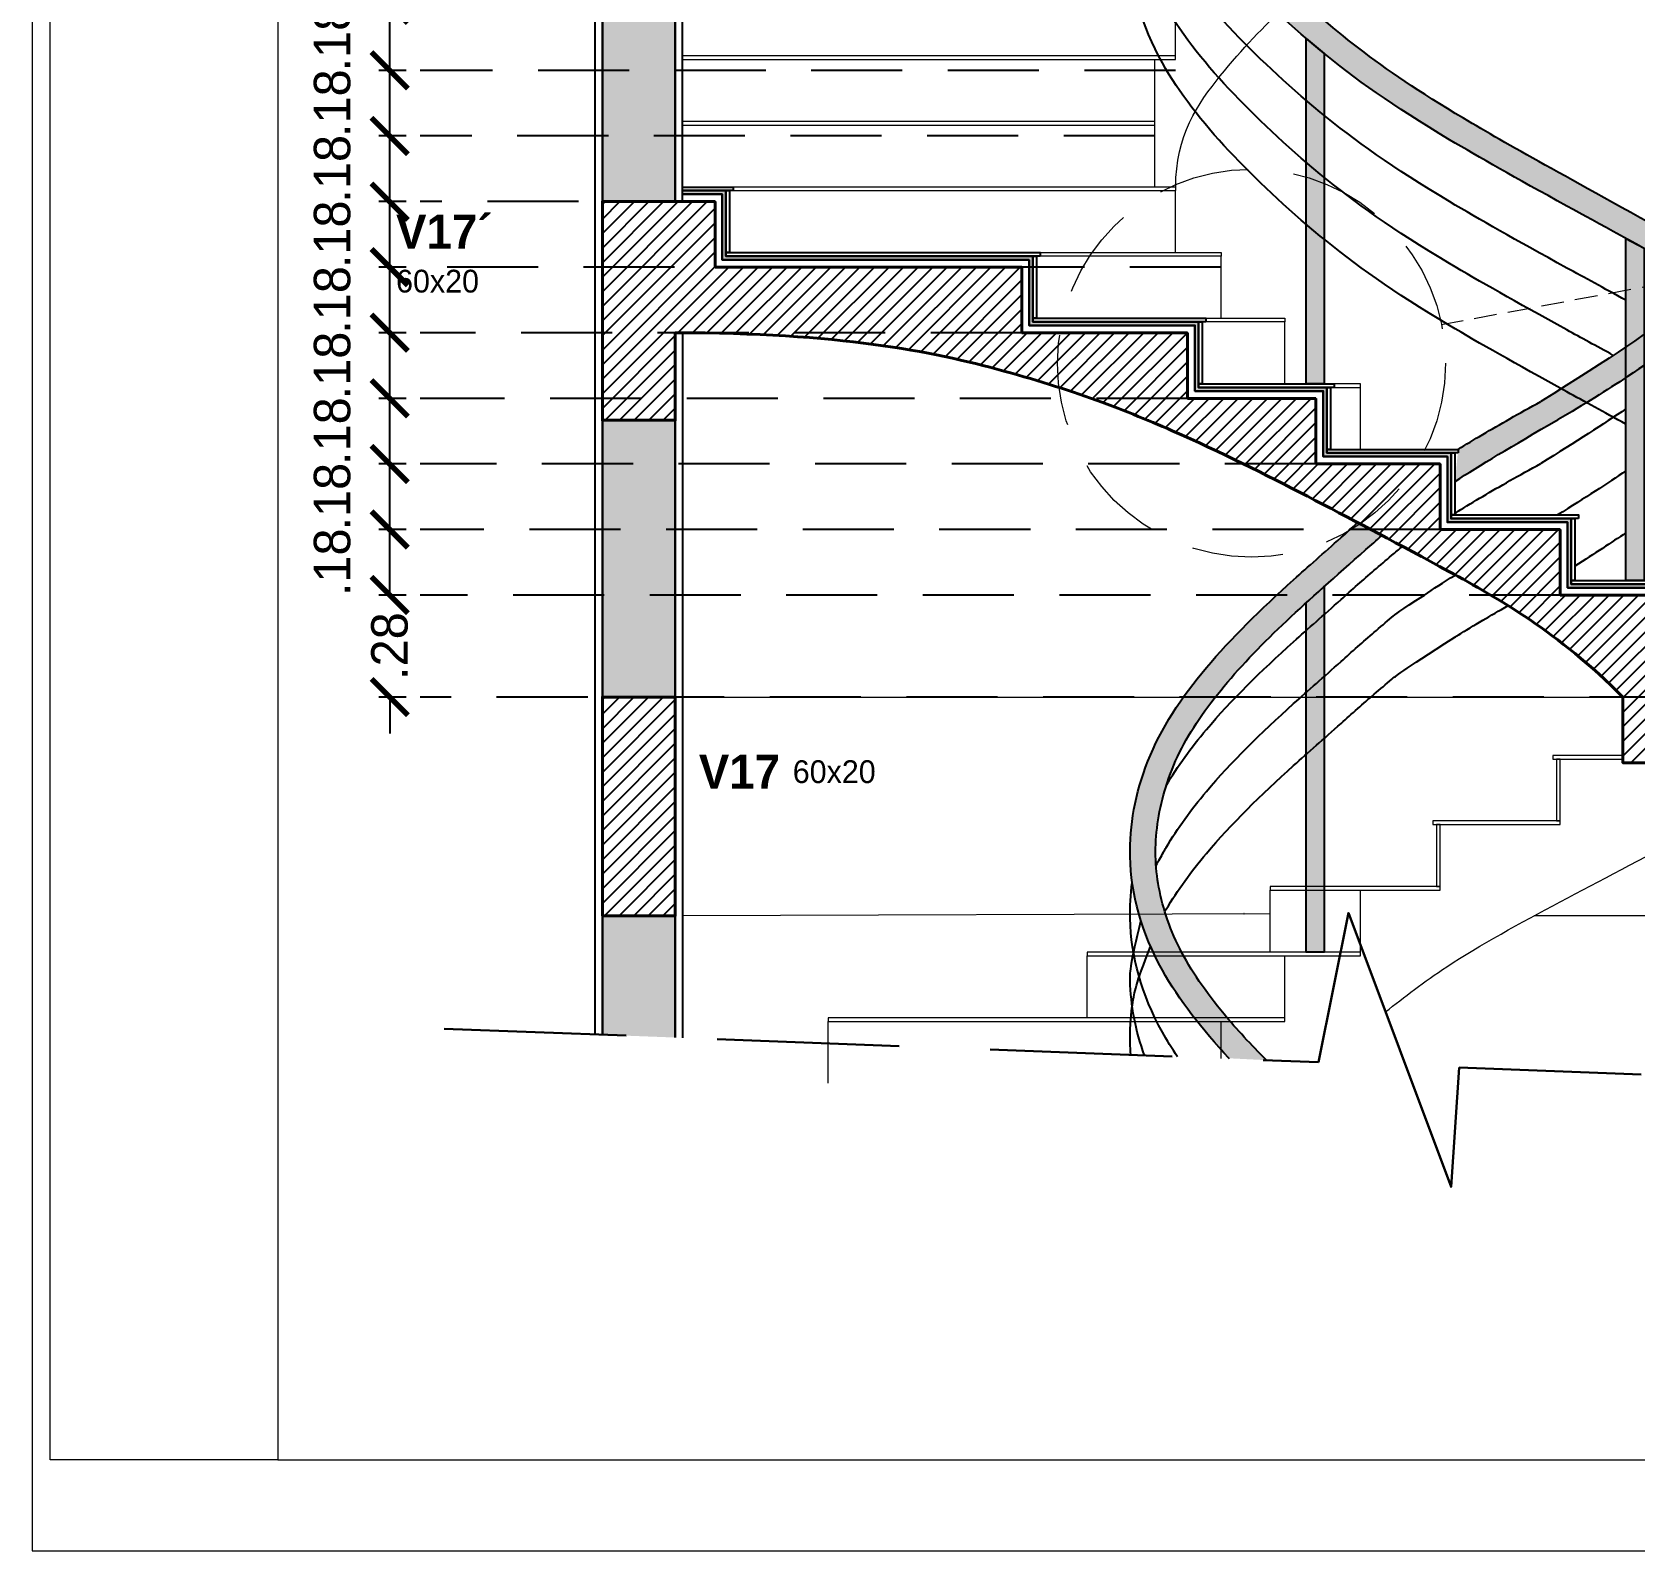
# Model space of a CAD drawing. Header units: millimetres. Extents: x -7 to 1246, y -1 to 1401.
# Drawn here: x 262.83 to 280.43, y -0.84 to 15.84 of the extents above; entities that cross this region are included whole.
import ezdxf

# ---------------------------------------------------------------- set-up
doc = ezdxf.new("R2010")
doc.units = ezdxf.units.MM
doc.linetypes.add('DASHED2', pattern=[0.375, 0.25, -0.125])
doc.linetypes.add('HIDDEN', pattern=[0.375, 0.25, -0.125])
for name, color, linetype, lineweight in [('Columnas', 7, 'Continuous', 40), ('Cotas', 152, 'Continuous', 5), ('HATCH', 250, 'Continuous', 15), ('Muros', 7, 'Continuous', 30), ('Proyeccion', 252, 'HIDDEN', 13), ('Textos', 250, 'Continuous', 15), ('Vista', 252, 'Continuous', 13)]:
    doc.layers.add(name, color=color, linetype=linetype, lineweight=lineweight)
doc.layers.add('eJES', color=252, linetype='HIDDEN')
doc.styles.add('CENTURYGOTIC', font='GOTHIC.TTF')
doc.styles.add('Estilo_Generado_2', font='GOTHICB.TTF')
doc.dimstyles.new('Cota 1-100', dxfattribs={"dimtxt": 0.2, "dimasz": 0.1, "dimexe": 0.03, "dimexo": 0.02, "dimgap": 0.05, "dimtad": 0, "dimzin": 4, "dimdsep": 46, "dimtxsty": 'CENTURYGOTIC', "dimblk": 'ARCHTICK', "dimcen": 0.06, "dimclrd": 256, "dimclre": 256, "dimclrt": 256, "dimadec": 0, "dimazin": 0, "dimtfac": 1, "dimtofl": 0, "dimtmove": 2, "dimatfit": 3, "dimldrblk": 'ARCHTICK', "dimfxl": 1, "dimtolj": 1, "dimtzin": 0, "dimarcsym": 0})
pattern_1 = [(45, (-132.116902, -104.229337), (-0.0199810699, 0.0199810699), [])]

# ---------------------------------------------------------------- blocks, each defined once
blk = doc.blocks.new('_ArchTick')
at = {"color": 0, "linetype": 'ByBlock', "const_width": 0.15}
blk.add_lwpolyline([(-0.5, -0.5), (0.5, 0.5)], dxfattribs=at)
blk = doc.blocks.new('*D287')
at = {"layer": 'Cotas', "lineweight": -2, "transparency": 16777216}
for p, q in [((133.1546, 111.614), (133.0789, 111.614)), ((133.1089, 111.434), (133.1089, 111.614)), ((133.1546, 111.434), (133.0789, 111.434))]:
    blk.add_line(p, q, dxfattribs=at)
at = {"layer": 'Defpoints', "color": 0, "transparency": 16777216}
for p in [(133.1089, 111.614), (133.1746, 111.614), (133.1746, 111.434)]:
    blk.add_point(p, dxfattribs=at)
at = {"layer": 'Cotas', "lineweight": -2, "transparency": 16777216, "xscale": 0.1, "yscale": 0.1, "zscale": 0.1}
for p, rotation in [((133.1089, 111.614), 90), ((133.1089, 111.434), 270)]:
    blk.add_blockref('_ArchTick', p, dxfattribs=dict(at, rotation=rotation))
at = {"layer": 'Cotas', "transparency": 16777216, "insert": (132.9514, 111.524), "char_height": 0.2, "attachment_point": 5, "rotation": 90, "style": 'CENTURYGOTIC'}
blk.add_mtext('\\A1;{\\H0.5x;\\C256;.18}', dxfattribs=at)
blk = doc.blocks.new('*D288')
at = {"layer": 'Cotas', "lineweight": -2, "transparency": 16777216}
for p, q in [((133.1546, 111.794), (133.0789, 111.794)), ((133.1089, 111.614), (133.1089, 111.794)), ((133.1546, 111.614), (133.0789, 111.614))]:
    blk.add_line(p, q, dxfattribs=at)
at = {"layer": 'Defpoints', "color": 0, "transparency": 16777216}
for p in [(133.1089, 111.794), (133.1746, 111.794), (133.1746, 111.614)]:
    blk.add_point(p, dxfattribs=at)
at = {"layer": 'Cotas', "lineweight": -2, "transparency": 16777216, "xscale": 0.1, "yscale": 0.1, "zscale": 0.1}
for p, rotation in [((133.1089, 111.794), 90), ((133.1089, 111.614), 270)]:
    blk.add_blockref('_ArchTick', p, dxfattribs=dict(at, rotation=rotation))
at = {"layer": 'Cotas', "transparency": 16777216, "insert": (132.9514, 111.704), "char_height": 0.2, "attachment_point": 5, "rotation": 90, "style": 'CENTURYGOTIC'}
blk.add_mtext('\\A1;{\\H0.5x;\\C256;.18}', dxfattribs=at)
blk = doc.blocks.new('*D289')
at = {"layer": 'Cotas', "lineweight": -2, "transparency": 16777216}
for p, q in [((133.1546, 111.974), (133.0789, 111.974)), ((133.1089, 111.794), (133.1089, 111.974)), ((133.1546, 111.794), (133.0789, 111.794))]:
    blk.add_line(p, q, dxfattribs=at)
at = {"layer": 'Defpoints', "color": 0, "transparency": 16777216}
for p in [(133.1089, 111.974), (133.1746, 111.974), (133.1746, 111.794)]:
    blk.add_point(p, dxfattribs=at)
at = {"layer": 'Cotas', "lineweight": -2, "transparency": 16777216, "xscale": 0.1, "yscale": 0.1, "zscale": 0.1}
for p, rotation in [((133.1089, 111.974), 90), ((133.1089, 111.794), 270)]:
    blk.add_blockref('_ArchTick', p, dxfattribs=dict(at, rotation=rotation))
at = {"layer": 'Cotas', "transparency": 16777216, "insert": (132.9514, 111.884), "char_height": 0.2, "attachment_point": 5, "rotation": 90, "style": 'CENTURYGOTIC'}
blk.add_mtext('\\A1;{\\H0.5x;\\C256;.18}', dxfattribs=at)
blk = doc.blocks.new('*D290')
at = {"layer": 'Cotas', "lineweight": -2, "transparency": 16777216}
for p, q in [((133.1546, 112.154), (133.0789, 112.154)), ((133.1089, 111.974), (133.1089, 112.154)), ((133.1546, 111.974), (133.0789, 111.974))]:
    blk.add_line(p, q, dxfattribs=at)
at = {"layer": 'Defpoints', "color": 0, "transparency": 16777216}
for p in [(133.1089, 112.154), (133.1746, 112.154), (133.1746, 111.974)]:
    blk.add_point(p, dxfattribs=at)
at = {"layer": 'Cotas', "lineweight": -2, "transparency": 16777216, "xscale": 0.1, "yscale": 0.1, "zscale": 0.1}
for p, rotation in [((133.1089, 112.154), 90), ((133.1089, 111.974), 270)]:
    blk.add_blockref('_ArchTick', p, dxfattribs=dict(at, rotation=rotation))
at = {"layer": 'Cotas', "transparency": 16777216, "insert": (132.9514, 112.064), "char_height": 0.2, "attachment_point": 5, "rotation": 90, "style": 'CENTURYGOTIC'}
blk.add_mtext('\\A1;{\\H0.5x;\\C256;.18}', dxfattribs=at)
blk = doc.blocks.new('*D291')
at = {"layer": 'Cotas', "lineweight": -2, "transparency": 16777216}
for p, q in [((133.1546, 112.334), (133.0789, 112.334)), ((133.1089, 112.154), (133.1089, 112.334)), ((133.1546, 112.154), (133.0789, 112.154))]:
    blk.add_line(p, q, dxfattribs=at)
at = {"layer": 'Defpoints', "color": 0, "transparency": 16777216}
for p in [(133.1089, 112.334), (133.1746, 112.334), (133.1746, 112.154)]:
    blk.add_point(p, dxfattribs=at)
at = {"layer": 'Cotas', "lineweight": -2, "transparency": 16777216, "xscale": 0.1, "yscale": 0.1, "zscale": 0.1}
for p, rotation in [((133.1089, 112.334), 90), ((133.1089, 112.154), 270)]:
    blk.add_blockref('_ArchTick', p, dxfattribs=dict(at, rotation=rotation))
at = {"layer": 'Cotas', "transparency": 16777216, "insert": (132.9514, 112.244), "char_height": 0.2, "attachment_point": 5, "rotation": 90, "style": 'CENTURYGOTIC'}
blk.add_mtext('\\A1;{\\H0.5x;\\C256;.18}', dxfattribs=at)
blk = doc.blocks.new('*D292')
at = {"layer": 'Cotas', "lineweight": -2, "transparency": 16777216}
for p, q in [((133.1546, 112.514), (133.0789, 112.514)), ((133.1089, 112.334), (133.1089, 112.514)), ((133.1546, 112.334), (133.0789, 112.334))]:
    blk.add_line(p, q, dxfattribs=at)
at = {"layer": 'Defpoints', "color": 0, "transparency": 16777216}
for p in [(133.1089, 112.514), (133.1746, 112.514), (133.1746, 112.334)]:
    blk.add_point(p, dxfattribs=at)
at = {"layer": 'Cotas', "lineweight": -2, "transparency": 16777216, "xscale": 0.1, "yscale": 0.1, "zscale": 0.1}
for p, rotation in [((133.1089, 112.514), 90), ((133.1089, 112.334), 270)]:
    blk.add_blockref('_ArchTick', p, dxfattribs=dict(at, rotation=rotation))
at = {"layer": 'Cotas', "transparency": 16777216, "insert": (132.9514, 112.424), "char_height": 0.2, "attachment_point": 5, "rotation": 90, "style": 'CENTURYGOTIC'}
blk.add_mtext('\\A1;{\\H0.5x;\\C256;.18}', dxfattribs=at)
blk = doc.blocks.new('*D293')
at = {"layer": 'Cotas', "lineweight": -2, "transparency": 16777216}
for p, q in [((133.1546, 112.694), (133.0789, 112.694)), ((133.1089, 112.514), (133.1089, 112.694)), ((133.1546, 112.514), (133.0789, 112.514))]:
    blk.add_line(p, q, dxfattribs=at)
at = {"layer": 'Defpoints', "color": 0, "transparency": 16777216}
for p in [(133.1089, 112.694), (133.1746, 112.694), (133.1746, 112.514)]:
    blk.add_point(p, dxfattribs=at)
at = {"layer": 'Cotas', "lineweight": -2, "transparency": 16777216, "xscale": 0.1, "yscale": 0.1, "zscale": 0.1}
for p, rotation in [((133.1089, 112.694), 90), ((133.1089, 112.514), 270)]:
    blk.add_blockref('_ArchTick', p, dxfattribs=dict(at, rotation=rotation))
at = {"layer": 'Cotas', "transparency": 16777216, "insert": (132.9514, 112.604), "char_height": 0.2, "attachment_point": 5, "rotation": 90, "style": 'CENTURYGOTIC'}
blk.add_mtext('\\A1;{\\H0.5x;\\C256;.18}', dxfattribs=at)
blk = doc.blocks.new('*D294')
at = {"layer": 'Cotas', "lineweight": -2, "transparency": 16777216}
for p, q in [((133.1546, 112.874), (133.0789, 112.874)), ((133.1089, 112.694), (133.1089, 112.874)), ((133.1546, 112.694), (133.0789, 112.694))]:
    blk.add_line(p, q, dxfattribs=at)
at = {"layer": 'Defpoints', "color": 0, "transparency": 16777216}
for p in [(133.1089, 112.874), (133.1746, 112.874), (133.1746, 112.694)]:
    blk.add_point(p, dxfattribs=at)
at = {"layer": 'Cotas', "lineweight": -2, "transparency": 16777216, "xscale": 0.1, "yscale": 0.1, "zscale": 0.1}
for p, rotation in [((133.1089, 112.874), 90), ((133.1089, 112.694), 270)]:
    blk.add_blockref('_ArchTick', p, dxfattribs=dict(at, rotation=rotation))
at = {"layer": 'Cotas', "transparency": 16777216, "insert": (132.9514, 112.784), "char_height": 0.2, "attachment_point": 5, "rotation": 90, "style": 'CENTURYGOTIC'}
blk.add_mtext('\\A1;{\\H0.5x;\\C256;.18}', dxfattribs=at)
blk = doc.blocks.new('*D295')
at = {"layer": 'Cotas', "lineweight": -2, "transparency": 16777216}
for p, q in [((133.1546, 113.054), (133.0789, 113.054)), ((133.1089, 112.874), (133.1089, 113.054)), ((133.1546, 112.874), (133.0789, 112.874))]:
    blk.add_line(p, q, dxfattribs=at)
at = {"layer": 'Defpoints', "color": 0, "transparency": 16777216}
for p in [(133.1089, 113.054), (133.1746, 113.054), (133.1746, 112.874)]:
    blk.add_point(p, dxfattribs=at)
at = {"layer": 'Cotas', "lineweight": -2, "transparency": 16777216, "xscale": 0.1, "yscale": 0.1, "zscale": 0.1}
for p, rotation in [((133.1089, 113.054), 90), ((133.1089, 112.874), 270)]:
    blk.add_blockref('_ArchTick', p, dxfattribs=dict(at, rotation=rotation))
at = {"layer": 'Cotas', "transparency": 16777216, "insert": (132.9514, 112.964), "char_height": 0.2, "attachment_point": 5, "rotation": 90, "style": 'CENTURYGOTIC'}
blk.add_mtext('\\A1;{\\H0.5x;\\C256;.18}', dxfattribs=at)
blk = doc.blocks.new('*D301')
at = {"layer": 'Cotas', "lineweight": -2, "transparency": 16777216}
for p, q in [((133.1089, 111.434), (133.1089, 111.534)), ((133.1546, 111.434), (133.0789, 111.434)), ((133.1546, 111.154), (133.0789, 111.154)), ((133.1089, 111.154), (133.1089, 111.054))]:
    blk.add_line(p, q, dxfattribs=at)
at = {"layer": 'Defpoints', "color": 0, "transparency": 16777216}
for p in [(133.1089, 111.434), (133.1746, 111.434), (133.1746, 111.154)]:
    blk.add_point(p, dxfattribs=at)
at = {"layer": 'Cotas', "lineweight": -2, "transparency": 16777216, "xscale": 0.1, "yscale": 0.1, "zscale": 0.1}
for p, rotation in [((133.1089, 111.434), 270), ((133.1089, 111.154), 90)]:
    blk.add_blockref('_ArchTick', p, dxfattribs=dict(at, rotation=rotation))
at = {"layer": 'Cotas', "transparency": 16777216, "insert": (133.1089, 111.294), "char_height": 0.2, "attachment_point": 5, "rotation": 90, "style": 'CENTURYGOTIC'}
blk.add_mtext('\\A1;{\\H0.5x;\\C256;.28}', dxfattribs=at)
blk = doc.blocks.new('QW')
at = {"true_color": 0x000000, "transparency": 33554687}
h = blk.add_hatch(dxfattribs=at)
h.set_pattern_fill('ANSI31', color=18, scale=0.0089)
h.set_pattern_definition(pattern_1)
edge = h.paths.add_edge_path()
edge.add_line((136.3227, 114.614), (136.025, 114.614))
edge.add_line((136.025, 114.614), (136.0231, 114.5861))
edge.add_line((136.0231, 114.5861), (136.0126, 114.614))
edge.add_line((136.0126, 114.614), (135.9928, 114.614))
edge.add_line((135.9928, 114.614), (135.9928, 114.6667))
edge.add_line((135.9928, 114.6667), (135.9451, 114.794))
edge.add_line((135.9451, 114.794), (135.652, 114.794))
edge.add_line((135.652, 114.794), (135.652, 114.9286))
edge.add_line((135.652, 114.9286), (135.1, 114.9497))
edge.add_spline(control_points=[(135.1, 114.9497), (135.1655, 114.9247), (135.3673, 114.8393), (135.652, 114.694), (135.9928, 114.514), (136.3148, 114.334), (136.4948, 114.154)], knot_values=[0, 0, 0, 0, 0.423133, 1.423133, 2.423133, 3.423133, 3.423133, 3.423133, 3.423133], degree=3, periodic=0)
edge.add_line((136.4948, 114.154), (136.4948, 113.974))
edge.add_line((136.4948, 113.974), (138.0928, 113.974))
edge.add_line((138.0928, 113.974), (138.0928, 113.554))
edge.add_line((138.0928, 113.554), (138.2928, 113.554))
edge.add_line((138.2928, 113.554), (138.2928, 114.154))
edge.add_line((138.2928, 114.154), (136.6526, 114.154))
edge.add_line((136.6526, 114.154), (136.6526, 114.434))
edge.add_line((136.6526, 114.434), (136.3227, 114.434))
edge.add_line((136.3227, 114.434), (136.3227, 114.614))
h.paths.add_polyline_path([(133.8928, 114.154), (133.6928, 114.154), (133.6928, 113.554), (133.8928, 113.554)])
edge = h.paths.add_edge_path()
edge.add_line((134.8445, 112.334), (134.0021, 112.334))
edge.add_line((134.0021, 112.334), (134.0021, 112.514))
edge.add_line((134.0021, 112.514), (133.6928, 112.514))
edge.add_line((133.6928, 112.514), (133.6928, 111.914))
edge.add_line((133.6928, 111.914), (133.8928, 111.914))
edge.add_line((133.8928, 111.914), (133.8928, 112.154))
edge.add_spline(control_points=[(133.8928, 112.154), (134.3431, 112.154), (134.8445, 112.054), (135.2995, 111.874), (135.652, 111.694), (135.9928, 111.514), (136.3148, 111.334), (136.4948, 111.154)], knot_values=[0, 0, 0, 0, 1, 2, 3, 4, 5, 5, 5, 5], degree=3, periodic=0)
edge.add_line((136.4948, 111.154), (136.4948, 110.974))
edge.add_line((136.4948, 110.974), (138.0928, 110.974))
edge.add_line((138.0928, 110.974), (138.0928, 110.554))
edge.add_line((138.0928, 110.554), (138.2928, 110.554))
edge.add_line((138.2928, 110.554), (138.2928, 111.154))
edge.add_line((138.2928, 111.154), (136.6526, 111.154))
edge.add_line((136.6526, 111.154), (136.6526, 111.434))
edge.add_line((136.6526, 111.434), (136.3227, 111.434))
edge.add_line((136.3227, 111.434), (136.3227, 111.614))
edge.add_line((136.3227, 111.614), (135.9928, 111.614))
edge.add_line((135.9928, 111.614), (135.9928, 111.794))
edge.add_line((135.9928, 111.794), (135.652, 111.794))
edge.add_line((135.652, 111.794), (135.652, 111.974))
edge.add_line((135.652, 111.974), (135.2995, 111.974))
edge.add_line((135.2995, 111.974), (135.2995, 112.154))
edge.add_line((135.2995, 112.154), (134.8445, 112.154))
edge.add_line((134.8445, 112.154), (134.8445, 112.334))
at = {"true_color": 0xffffff, "transparency": 33554687}
h = blk.add_hatch(color=7, dxfattribs=at)
h.dxf.hatch_style = 1
edge = h.paths.add_edge_path()
edge.add_spline(control_points=[(135.5162, 110.1576), (135.4739, 110.1997), (135.3789, 110.3017), (135.267, 110.4637), (135.2093, 110.6437), (135.2093, 110.8137), (135.2661, 111.0037), (135.3913, 111.1837), (135.5666, 111.3637), (135.7162, 111.4937), (135.8175, 111.5841), (135.8333, 111.5977)], knot_values=[3.299555, 3.299555, 3.299555, 3.299555, 4, 5, 6, 7, 8, 9, 10, 11, 11.166293, 11.166293, 11.166293, 11.166293], degree=3, periodic=0)
edge.add_line((135.8333, 111.5977), (135.7669, 111.6329))
edge.add_spline(control_points=[(135.7669, 111.6329), (135.7505, 111.6184), (135.7355, 111.6048), (135.6735, 111.5497), (135.6308, 111.5122), (135.5008, 111.395), (135.42, 111.3165), (135.2822, 111.1532), (135.2256, 111.0676), (135.1554, 110.8887), (135.14, 110.8013), (135.1441, 110.613), (135.1728, 110.5079), (135.2764, 110.3217), (135.3394, 110.2418), (135.4133, 110.163), (135.4135, 110.1629), (135.4137, 110.1627)], knot_values=[3.593557, 3.593557, 3.593557, 3.593557, 3.774328, 3.774328, 4.35465, 4.35465, 5.653537, 5.653537, 6.952425, 6.952425, 8.251313, 8.251313, 9.825926, 9.825926, 11.090014, 11.090014, 11.093076, 11.093076, 11.093076, 11.093076], degree=3, periodic=0)
edge.add_line((135.4137, 110.1627), (135.5162, 110.1576))
edge = h.paths.add_edge_path()
edge.add_line((135.8333, 114.5977), (135.7669, 114.6329))
edge.add_spline(control_points=[(135.7669, 114.6329), (135.7505, 114.6184), (135.7355, 114.6048), (135.6735, 114.5497), (135.6308, 114.5122), (135.5008, 114.395), (135.42, 114.3165), (135.2822, 114.1532), (135.2256, 114.0676), (135.1554, 113.8887), (135.14, 113.8013), (135.1441, 113.613), (135.1728, 113.5079), (135.2764, 113.3217), (135.3394, 113.2418), (135.4868, 113.0846), (135.5687, 113.0075), (135.7587, 112.8515), (135.8621, 112.7775), (136.1013, 112.6347), (136.1965, 112.5811), (136.429, 112.4533), (136.5355, 112.3951), (136.6691, 112.3223)], knot_values=[0, 0, 0, 0, 0.180771, 0.180771, 0.761092, 0.761092, 2.05998, 2.05998, 3.358868, 3.358868, 4.657755, 4.657755, 6.232369, 6.232369, 7.496457, 7.496457, 8.760544, 8.760544, 10.024632, 10.024632, 10.688269, 10.688269, 11.093076, 11.093076, 11.093076, 11.093076], degree=3, periodic=0)
edge.add_spline(control_points=[(136.6691, 112.3223), (136.7222, 112.2691), (136.662, 112.2089), (136.2692, 111.9652)], knot_values=[0, 0, 0, 0, 1, 1, 1, 1], degree=3, periodic=0)
edge.add_spline(control_points=[(136.2692, 111.9652), (136.2092, 111.9324), (136.1565, 111.9025), (136.0848, 111.8602), (136.0614, 111.846), (136.0423, 111.834)], knot_values=[11.722274, 11.722274, 11.722274, 11.722274, 11.90238, 11.90238, 12, 12, 12, 12], degree=3, periodic=0)
edge.add_line((136.0423, 111.834), (136.0338, 111.7459))
edge.add_spline(control_points=[(136.0338, 111.7459), (136.1017, 111.7898), (136.1884, 111.8413), (136.3165, 111.9161)], knot_values=[11.65341, 11.65341, 11.65341, 11.65341, 12, 12, 12, 12], degree=3, periodic=0)
edge.add_spline(control_points=[(136.3165, 111.9161), (136.3858, 111.9551), (136.452, 111.9972), (136.5953, 112.0919), (136.6538, 112.1345), (136.7133, 112.1918), (136.7288, 112.2096), (136.7521, 112.2533), (136.759, 112.2823), (136.7481, 112.3371), (136.7329, 112.3575), (136.7186, 112.3718)], knot_values=[0, 0, 0, 0, 0.201943, 0.201943, 0.527204, 0.527204, 0.684803, 0.684803, 0.842401, 0.842401, 1, 1, 1, 1], degree=3, periodic=0)
edge.add_spline(control_points=[(136.7186, 112.3718), (136.3727, 112.5637), (136.0428, 112.7437), (135.7738, 112.9237), (135.5666, 113.1037), (135.3913, 113.2837), (135.267, 113.4637), (135.2093, 113.6437), (135.2093, 113.8137), (135.2661, 114.0037), (135.3913, 114.1837), (135.5666, 114.3637), (135.7162, 114.4937), (135.8175, 114.5841), (135.8333, 114.5977)], knot_values=[0, 0, 0, 0, 1, 2, 3, 4, 5, 6, 7, 8, 9, 10, 11, 11.166293, 11.166293, 11.166293, 11.166293], degree=3, periodic=0)
edge = h.paths.add_edge_path()
edge.add_spline(control_points=[(136.0338, 114.7459), (136.1017, 114.7898), (136.1884, 114.8413), (136.3027, 114.9037)], knot_values=[11.65341, 11.65341, 11.65341, 11.65341, 12, 12, 12, 12], degree=3, periodic=0)
edge.add_line((136.3027, 114.9037), (136.1683, 114.9089))
edge.add_spline(control_points=[(136.1683, 114.9089), (136.1479, 114.8972), (136.1285, 114.886), (136.0848, 114.8602), (136.0614, 114.846), (136.0395, 114.8324)], knot_values=[11.722274, 11.722274, 11.722274, 11.722274, 11.793717, 11.793717, 11.891337, 11.891337, 11.891337, 11.891337], degree=3, periodic=0)
edge.add_line((136.0395, 114.8324), (136.0338, 114.7459))
at = {"true_color": 0x636466, "transparency": 33554687}
h = blk.add_hatch(color=251, dxfattribs=at)
h.dxf.hatch_style = 1
h.paths.add_polyline_path([(136.6826, 111.464), (136.3527, 111.464), (136.3527, 111.474), (136.3527, 111.644), (136.0228, 111.644), (136.0228, 111.654), (136.0228, 111.824), (135.9469, 111.824, -0.005327), (135.9415, 111.814), (136.0128, 111.814), (136.0128, 111.634), (136.3427, 111.634), (136.3427, 111.454), (136.6726, 111.454), (136.6726, 111.234), (138.0728, 111.234), (138.0728, 111.244), (136.6826, 111.244)])
h.paths.add_polyline_path([(136.6826, 114.464), (136.3527, 114.464), (136.3527, 114.474), (136.3527, 114.644), (136.027, 114.644), (136.0263, 114.634), (136.3427, 114.634), (136.3427, 114.454), (136.6726, 114.454), (136.6726, 114.234), (138.0728, 114.234), (138.0728, 114.244), (136.6826, 114.244)])
at = {"true_color": 0xffffff, "transparency": 33554687}
h = blk.add_hatch(color=7, dxfattribs=at)
h.dxf.hatch_style = 1
h.paths.add_polyline_path([(135.6748, 111.4574), (135.6248, 111.4125), (135.6248, 110.454), (135.6748, 110.454)])
h.paths.add_polyline_path([(136.5527, 112.3858), (136.5027, 112.4131), (136.5027, 111.474), (136.5527, 111.474)])
h.paths.add_polyline_path([(135.6748, 112.9205), (135.6248, 112.962), (135.6248, 112.014), (135.6748, 112.014)])
h.paths.add_polyline_path([(135.6748, 114.4574), (135.6248, 114.4125), (135.6248, 113.454), (135.6748, 113.454)])
at = {"true_color": 0x636466, "transparency": 33554687}
h = blk.add_hatch(color=251, dxfattribs=at)
h.dxf.hatch_style = 1
h.paths.add_polyline_path([(135.682, 112.004), (135.3295, 112.004), (135.3295, 112.014), (135.3295, 112.184), (134.9546, 112.184, 0.004796), (134.9525, 112.174), (135.3195, 112.174), (135.3195, 111.994), (135.672, 111.994), (135.672, 111.814), (135.9415, 111.814, 0.005327), (135.9469, 111.824), (135.682, 111.824), (135.682, 111.834)])
h.paths.add_polyline_path([(134.9546, 112.184), (134.8745, 112.184), (134.8745, 112.194), (134.8745, 112.334), (134.8645, 112.334), (134.8645, 112.174), (134.9525, 112.174, -0.004796)])
h.paths.add_polyline_path([(134.8745, 112.364), (134.0321, 112.364), (134.0321, 112.374), (134.0321, 112.544), (133.9128, 112.544), (133.9128, 112.534), (134.0221, 112.534), (134.0221, 112.354), (134.8645, 112.354), (134.8645, 112.334), (134.8745, 112.334)])
at = {"true_color": 0x000000, "transparency": 33554687}
h = blk.add_hatch(dxfattribs=at)
h.set_pattern_fill('ANSI31', color=18, scale=0.0089)
h.set_pattern_definition(pattern_1)
h.paths.add_polyline_path([(133.8928, 111.154), (133.6928, 111.154), (133.6928, 110.554), (133.8928, 110.554)])
at = {"layer": 'HATCH', "true_color": 0xc7c8ca, "transparency": 33554687}
h = blk.add_hatch(color=9, dxfattribs=at)
h.dxf.hatch_style = 1
h.paths.add_polyline_path([(133.8928, 114.9959), (133.6928, 115.0035), (133.6928, 114.154), (133.8928, 114.154)])
h.paths.add_polyline_path([(133.8928, 113.554), (133.6928, 113.554), (133.6928, 112.514), (133.8928, 112.514)])
h.paths.add_polyline_path([(133.8928, 111.914), (133.6928, 111.914), (133.6928, 111.154), (133.8928, 111.154)])
h.paths.add_polyline_path([(133.8928, 110.554), (133.6928, 110.554), (133.6928, 110.2273), (133.8928, 110.2197)])
h.paths.add_polyline_path([(138.2928, 110.554), (138.0928, 110.554), (138.0928, 110.0592), (138.2928, 110.0516)])
h.paths.add_polyline_path([(138.2928, 113.554), (138.0928, 113.554), (138.0928, 111.154), (138.2928, 111.154)])
h.paths.add_polyline_path([(138.2928, 114.8278), (138.0928, 114.8354), (138.0928, 114.154), (138.2928, 114.154)])
for p, q in [((133.6728, 110.2281), (133.6728, 114.9951)), ((133.9128, 112.514), (133.9128, 114.9951)), ((133.8928, 112.514), (133.8928, 113.054)), ((133.9128, 112.1539), (133.9128, 110.2189)), ((135.4551, 110.559), (135.4538, 110.559)), ((135.4551, 110.559), (135.4538, 110.559))]:
    blk.add_line(p, q)
at = {"linetype": 'DASHED2', "lineweight": 30, "ltscale": 2}
for p, q in [((133.2585, 110.2439), (135.6591, 110.1522)), ((136.045, 110.1374), (138.7029, 110.0359))]:
    blk.add_line(p, q, dxfattribs=at)
for points in [[(135.6248, 112.962), (135.6748, 112.9205), (135.6748, 112.014), (135.6248, 112.014), (135.6248, 112.962)], [(136.6526, 111.254), (136.6526, 111.434), (136.3227, 111.434), (136.3227, 111.614), (135.9928, 111.614), (135.9928, 111.794), (135.652, 111.794), (135.652, 111.974), (135.2995, 111.974), (135.2995, 112.154), (134.8445, 112.154), (134.8445, 112.334), (134.0021, 112.334), (134.0021, 112.514), (133.9128, 112.514)], [(136.5027, 112.4131), (136.5527, 112.3858), (136.5527, 111.474), (136.5027, 111.474), (136.5027, 112.4131)], [(135.6248, 111.4125), (135.6748, 111.4574), (135.6748, 110.454), (135.6248, 110.454), (135.6248, 111.4125)]]:
    blk.add_lwpolyline(points)
for points in [[(134.0521, 112.544), (133.9128, 112.544), (133.9128, 112.554), (134.0521, 112.554)], [(134.0321, 112.544), (134.0421, 112.544), (134.0421, 112.374), (134.0321, 112.374)], [(134.8945, 112.364), (134.0321, 112.364), (134.0321, 112.374), (134.8945, 112.374)], [(134.8745, 112.364), (134.8845, 112.364), (134.8845, 112.194), (134.8745, 112.194)], [(135.3495, 112.184), (134.8745, 112.184), (134.8745, 112.194), (135.3495, 112.194)], [(135.3295, 112.184), (135.3395, 112.184), (135.3395, 112.014), (135.3295, 112.014)], [(135.702, 112.004), (135.3295, 112.004), (135.3295, 112.014), (135.702, 112.014)], [(135.682, 112.004), (135.692, 112.004), (135.692, 111.834), (135.682, 111.834)], [(136.0428, 111.824), (135.682, 111.824), (135.682, 111.834), (136.0428, 111.834)], [(136.0228, 111.824), (136.0328, 111.824), (136.0328, 111.654), (136.0228, 111.654)], [(136.3727, 111.644), (136.0228, 111.644), (136.0228, 111.654), (136.3727, 111.654)], [(136.3527, 111.644), (136.3627, 111.644), (136.3627, 111.474), (136.3527, 111.474)], [(136.7026, 111.464), (136.3527, 111.464), (136.3527, 111.474), (136.7026, 111.474)]]:
    blk.add_lwpolyline(points, close=True)
at = {"lineweight": 30}
blk.add_lwpolyline([(135.6591, 110.1522), (135.741, 110.5615), (136.0231, 109.8099), (136.045, 110.1374)], dxfattribs=at)
for points, knots in [([(136.6691, 112.3223), (136.5355, 112.3951), (136.429, 112.4533), (136.1965, 112.5811), (136.1013, 112.6347), (135.8621, 112.7775), (135.7587, 112.8515), (135.5687, 113.0075), (135.4868, 113.0846), (135.3394, 113.2418), (135.2764, 113.3217), (135.1728, 113.5079), (135.1441, 113.613), (135.14, 113.8013), (135.1554, 113.8887), (135.2256, 114.0676), (135.2822, 114.1532), (135.42, 114.3165), (135.5008, 114.395), (135.6308, 114.5122), (135.6735, 114.5497), (135.7355, 114.6048), (135.7505, 114.6184), (135.7669, 114.6329)], [0, 0, 0, 0, 0.404807, 0.404807, 1.068444, 1.068444, 2.332532, 2.332532, 3.596619, 3.596619, 4.860707, 4.860707, 6.43532, 6.43532, 7.734208, 7.734208, 9.033096, 9.033096, 10.331983, 10.331983, 10.912305, 10.912305, 11.093076, 11.093076, 11.093076, 11.093076]), ([(136.7186, 112.3718), (136.3727, 112.5637), (136.0428, 112.7437), (135.7738, 112.9237), (135.5666, 113.1037), (135.3913, 113.2837), (135.267, 113.4637), (135.2093, 113.6437), (135.2093, 113.8137), (135.2661, 114.0037), (135.3913, 114.1837), (135.5666, 114.3637), (135.7162, 114.4937), (135.8175, 114.5841), (135.8333, 114.5977)], [0, 0, 0, 0, 1, 2, 3, 4, 5, 6, 7, 8, 9, 10, 11, 11.166293, 11.166293, 11.166293, 11.166293]), ([(136.5027, 112.2431), (136.4423, 112.2761), (136.3889, 112.3053), (136.1965, 112.4111), (136.1013, 112.4647), (135.8621, 112.6075), (135.7587, 112.6815), (135.5687, 112.8375), (135.4868, 112.9146), (135.3394, 113.0718), (135.2764, 113.1517), (135.1728, 113.3379), (135.1441, 113.443), (135.1411, 113.5789), (135.143, 113.612), (135.1475, 113.6454)], [0.184301, 0.184301, 0.184301, 0.184301, 0.404807, 0.404807, 1.068444, 1.068444, 2.332532, 2.332532, 3.596619, 3.596619, 4.860707, 4.860707, 6.43532, 6.43532, 6.935031, 6.935031, 6.935031, 6.935031]), ([(136.4683, 112.0919), (136.4218, 112.1173), (136.3796, 112.1404), (136.1965, 112.2411), (136.1013, 112.2947), (135.8621, 112.4375), (135.7587, 112.5115), (135.5687, 112.6675), (135.4868, 112.7446), (135.3394, 112.9018), (135.2764, 112.9817), (135.1728, 113.1679), (135.1441, 113.273), (135.1411, 113.4089), (135.143, 113.442), (135.1475, 113.4754)], [0.227056, 0.227056, 0.227056, 0.227056, 0.404807, 0.404807, 1.068444, 1.068444, 2.332532, 2.332532, 3.596619, 3.596619, 4.860707, 4.860707, 6.43532, 6.43532, 6.935031, 6.935031, 6.935031, 6.935031]), ([(136.5027, 111.9031), (136.4423, 111.9361), (136.3889, 111.9653), (136.1965, 112.0711), (136.1013, 112.1247), (135.8621, 112.2675), (135.7587, 112.3415), (135.5687, 112.4975), (135.4868, 112.5746), (135.3394, 112.7318), (135.2764, 112.8117), (135.1728, 112.9979), (135.1441, 113.103), (135.1411, 113.2389), (135.143, 113.35), (135.1988, 113.4676)], [0.184301, 0.184301, 0.184301, 0.184301, 0.404807, 0.404807, 1.068444, 1.068444, 2.332532, 2.332532, 3.596619, 3.596619, 4.860707, 4.860707, 6.43532, 6.43532, 6.935031, 6.935031, 6.935031, 6.935031]), ([(136.7186, 112.3718), (136.7329, 112.3575), (136.7481, 112.3371), (136.759, 112.2823), (136.7521, 112.2533), (136.7288, 112.2096), (136.7133, 112.1918), (136.6538, 112.1345), (136.5953, 112.0919), (136.452, 111.9972), (136.3858, 111.9551), (136.3165, 111.9161)], [0, 0, 0, 0, 0.157599, 0.157599, 0.315197, 0.315197, 0.472796, 0.472796, 0.798057, 0.798057, 1, 1, 1, 1]), ([(136.0421, 111.834), (136.0632, 111.8471), (136.0858, 111.8607), (136.1565, 111.9025), (136.2092, 111.9324), (136.2692, 111.9652)], [11.7260504, 11.7260504, 11.7260504, 11.7260504, 11.819894, 11.819894, 12, 12, 12, 12]), ([(136.0328, 111.6582), (136.0359, 111.6601), (136.039, 111.662), (136.0421, 111.664), (136.0632, 111.6771), (136.0858, 111.6907), (136.1565, 111.7325), (136.2092, 111.7624), (136.2692, 111.7952)], [11.712176, 11.712176, 11.712176, 11.712176, 11.7260504, 11.7260504, 11.7260504, 11.819894, 11.819894, 12, 12, 12, 12]), ([(135.4147, 110.1615), (135.4142, 110.1621), (135.4137, 110.1627), (135.3394, 110.2418), (135.2764, 110.3217), (135.1728, 110.5079), (135.1441, 110.613), (135.14, 110.8013), (135.1554, 110.8887), (135.2256, 111.0676), (135.2822, 111.1532), (135.42, 111.3165), (135.5008, 111.395), (135.6308, 111.5122), (135.6735, 111.5497), (135.7355, 111.6048), (135.7505, 111.6184), (135.7669, 111.6329)], [3.587434, 3.587434, 3.587434, 3.587434, 3.596619, 3.596619, 4.860707, 4.860707, 6.43532, 6.43532, 7.734208, 7.734208, 9.033096, 9.033096, 10.331983, 10.331983, 10.912305, 10.912305, 11.093076, 11.093076, 11.093076, 11.093076]), ([(135.5162, 110.1576), (135.4739, 110.1997), (135.3789, 110.3017), (135.267, 110.4637), (135.2093, 110.6437), (135.2093, 110.8137), (135.2661, 111.0037), (135.3913, 111.1837), (135.5666, 111.3637), (135.7162, 111.4937), (135.8175, 111.5841), (135.8333, 111.5977)], [3.299555, 3.299555, 3.299555, 3.299555, 4, 5, 6, 7, 8, 9, 10, 11, 11.166293, 11.166293, 11.166293, 11.166293]), ([(135.2411, 110.9116), (135.2719, 110.9641), (135.3092, 111.0152), (135.42, 111.1465), (135.5008, 111.225), (135.6308, 111.3422), (135.6735, 111.3797), (135.7355, 111.4348), (135.7505, 111.4484), (135.7669, 111.4629), (135.7952, 111.4879), (135.8278, 111.5156), (135.8604, 111.5433), (135.8701, 111.5514), (135.8797, 111.5596), (135.8893, 111.5678)], [8.243253, 8.243253, 8.243253, 8.243253, 9.033096, 9.033096, 10.331983, 10.331983, 10.912305, 10.912305, 11.093076, 11.093076, 11.093076, 11.404539, 11.404539, 11.404539, 11.49662, 11.49662, 11.49662, 11.49662]), ([(135.9495, 111.434), (135.9743, 111.4509), (136.002, 111.4689), (136.0328, 111.4882), (136.0333, 111.4885), (136.0339, 111.4888), (136.0344, 111.4892)], [11.572109, 11.572109, 11.572109, 11.572109, 11.712176, 11.712176, 11.712176, 11.7145559, 11.7145559, 11.7145559, 11.7145559]), ([(135.213, 110.6925), (135.2198, 110.7045), (135.2267, 110.7165), (135.2336, 110.7285), (135.2361, 110.7329), (135.2386, 110.7372), (135.2411, 110.7416), (135.2719, 110.7941), (135.3092, 110.8452), (135.42, 110.9765), (135.5008, 111.055), (135.6308, 111.1722), (135.6735, 111.2097), (135.7355, 111.2648), (135.7505, 111.2784), (135.7669, 111.2929), (135.7952, 111.3179), (135.8278, 111.3456), (135.8604, 111.3733), (135.8701, 111.3814), (135.8797, 111.3896), (135.9495, 111.434)], [7.99794, 7.99794, 7.99794, 7.99794, 8.178065, 8.178065, 8.178065, 8.243253, 8.243253, 8.243253, 9.033096, 9.033096, 10.331983, 10.331983, 10.912305, 10.912305, 11.093076, 11.093076, 11.093076, 11.404539, 11.404539, 11.404539, 11.49662, 11.49662, 11.49662, 11.49662]), ([(136.0328, 111.3182), (136.0359, 111.3201), (136.039, 111.322), (136.0421, 111.324), (136.0632, 111.3371), (136.0858, 111.3507), (136.1317, 111.3779), (136.1548, 111.3912), (136.1793, 111.4052)], [11.712176, 11.712176, 11.712176, 11.712176, 11.7260504, 11.7260504, 11.7260504, 11.819894, 11.819894, 11.9039946, 11.9039946, 11.9039946, 11.9039946]), ([(135.2371, 110.5647), (135.2385, 110.567), (135.2398, 110.5693), (135.2411, 110.5716), (135.2719, 110.6241), (135.3092, 110.6752), (135.42, 110.8065), (135.5008, 110.885), (135.6308, 111.0022), (135.6735, 111.0397), (135.7355, 111.0948), (135.7505, 111.1084), (135.7669, 111.1229), (135.7952, 111.1479), (135.8278, 111.1756), (135.8604, 111.2033), (135.8701, 111.2114), (135.8797, 111.2196), (136.0328, 111.3182)], [8.208916, 8.208916, 8.208916, 8.208916, 8.243253, 8.243253, 8.243253, 9.033096, 9.033096, 10.331983, 10.331983, 10.912305, 10.912305, 11.093076, 11.093076, 11.093076, 11.404539, 11.404539, 11.404539, 11.49662, 11.49662, 11.49662, 11.49662]), ([(135.2719, 110.167), (135.2568, 110.1893), (135.2429, 110.2119), (135.1728, 110.3379), (135.1441, 110.443), (135.1411, 110.5789), (135.143, 110.612), (135.1475, 110.6454)], [4.513623, 4.513623, 4.513623, 4.513623, 4.860707, 4.860707, 6.43532, 6.43532, 6.935031, 6.935031, 6.935031, 6.935031]), ([(135.1815, 110.1704), (135.1563, 110.2391), (135.1433, 110.3081), (135.1413, 110.4006), (135.1422, 110.4251), (135.1716, 110.5395)], [5.396088, 5.396088, 5.396088, 5.396088, 6.43532, 6.43532, 6.807422, 6.807422, 6.807422, 6.807422]), ([(135.1435, 110.1719), (135.1426, 110.1833), (135.1421, 110.1948), (135.1411, 110.2389), (135.143, 110.272), (135.1475, 110.3054), (135.1481, 110.3098), (135.1487, 110.3142), (135.1494, 110.3185), (135.1527, 110.3412), (135.156, 110.3639), (135.198, 110.4694)], [6.261218, 6.261218, 6.261218, 6.261218, 6.43532, 6.43532, 6.935031, 6.935031, 6.935031, 7.00025, 7.00025, 7.00025, 7.338952, 7.338952, 7.338952, 7.338952])]:
    blk.add_open_spline(points, degree=3, knots=knots)
for points in [[(136.6691, 112.3223), (136.7222, 112.2691), (136.662, 112.2089), (136.2692, 111.9652)], [(136.0338, 111.7459), (136.1017, 111.7898), (136.1884, 111.8413), (136.3165, 111.9161)], [(136.5027, 111.9448), (136.4429, 111.9044), (136.3662, 111.8554), (136.2692, 111.7952)], [(136.5027, 111.7748), (136.4527, 111.741), (136.391, 111.7012), (136.3154, 111.654)], [(136.5027, 111.6048), (136.4636, 111.5784), (136.4173, 111.5482), (136.3627, 111.5137)]]:
    blk.add_open_spline(points, degree=3)
at = {"layer": 'Columnas'}
for p, q in [((134.0021, 112.334), (134.0021, 112.514)), ((134.8445, 112.334), (134.0021, 112.334)), ((134.8445, 112.154), (134.8445, 112.334)), ((135.2995, 112.154), (134.8445, 112.154)), ((135.2995, 111.974), (135.2995, 112.154)), ((135.652, 111.974), (135.2995, 111.974)), ((135.652, 111.794), (135.652, 111.974)), ((135.9928, 111.794), (135.652, 111.794)), ((135.9928, 111.614), (135.9928, 111.794)), ((136.3227, 111.614), (135.9928, 111.614)), ((136.3227, 111.434), (136.3227, 111.614)), ((136.3227, 111.434), (136.6526, 111.434))]:
    blk.add_line(p, q, dxfattribs=at)
for points in [[(134.0021, 112.514), (133.6928, 112.514), (133.6928, 111.914), (133.8928, 111.914), (133.8928, 112.154)], [(138.0928, 110.974), (136.4948, 110.974), (136.4948, 111.154)]]:
    blk.add_lwpolyline(points, dxfattribs=at)
blk.add_lwpolyline([(133.6928, 110.554), (133.8928, 110.554), (133.8928, 111.154), (133.6928, 111.154)], close=True, dxfattribs=at)
blk.add_open_spline([(136.4948, 111.154), (136.3148, 111.334), (135.9928, 111.514), (135.652, 111.694), (135.2995, 111.874), (134.8445, 112.054), (134.3431, 112.154), (133.8928, 112.154)], degree=3, dxfattribs=at)
at = {"layer": 'eJES'}
for p, q in [((135.2662, 112.874), (133.1928, 112.874)), ((135.2093, 112.694), (133.1928, 112.694)), ((134.0021, 112.514), (133.1928, 112.514)), ((135.3913, 112.334), (133.1928, 112.334)), ((134.8445, 112.154), (133.1928, 112.154)), ((135.2995, 111.974), (133.1928, 111.974)), ((135.652, 111.794), (133.1928, 111.794)), ((135.9928, 111.614), (133.1928, 111.614)), ((136.3227, 111.434), (133.1928, 111.434)), ((136.6526, 111.154), (133.1928, 111.154))]:
    blk.add_line(p, q, dxfattribs=at)
at = {"layer": 'Muros'}
for points in [[(133.8928, 112.514), (133.6928, 112.514), (133.6928, 113.554), (133.8928, 113.554)], [(133.8928, 111.914), (133.6928, 111.914), (133.6928, 111.154), (133.8928, 111.154)]]:
    blk.add_lwpolyline(points, close=True, dxfattribs=at)
for points in [[(136.6826, 111.244), (136.6826, 111.464), (136.3527, 111.464), (136.3527, 111.644), (136.0228, 111.644), (136.0228, 111.824), (135.682, 111.824), (135.682, 112.004), (135.3295, 112.004), (135.3295, 112.184), (134.8745, 112.184), (134.8745, 112.364), (134.0321, 112.364), (134.0321, 112.544), (133.9128, 112.544)], [(136.6726, 111.234), (136.6726, 111.454), (136.3427, 111.454), (136.3427, 111.634), (136.0128, 111.634), (136.0128, 111.814), (135.672, 111.814), (135.672, 111.994), (135.3195, 111.994), (135.3195, 112.174), (134.8645, 112.174), (134.8645, 112.354), (134.0221, 112.354), (134.0221, 112.534), (133.9128, 112.534)], [(133.6928, 110.2273), (133.6928, 110.554), (133.8928, 110.554), (133.8928, 110.2197)]]:
    blk.add_lwpolyline(points, dxfattribs=at)
at = {"layer": 'Proyeccion', "color": 152, "true_color": 0x2776bb}
blk.add_circle((135.4749, 112.0704), 0.5325, dxfattribs=at)
at = {"layer": 'Vista'}
for p, q in [((135.2662, 112.904), (135.2662, 113.084)), ((135.2093, 112.554), (135.2092, 112.904)), ((135.2093, 112.554), (135.2093, 112.904)), ((135.2662, 112.374), (135.2662, 112.544)), ((135.2661, 112.374), (135.2661, 112.514)), ((135.3913, 112.194), (135.3913, 112.364)), ((135.5666, 112.014), (135.5666, 112.184)), ((135.7738, 111.834), (135.7738, 112.004)), ((136.3227, 110.814), (136.3227, 110.984)), ((135.9928, 110.624), (135.9928, 110.804)), ((135.5265, 110.454), (135.5265, 110.624)), ((135.7738, 110.444), (135.7738, 110.624)), ((135.0241, 110.274), (135.0241, 110.444)), ((135.5666, 110.274), (135.5666, 110.444)), ((134.3128, 110.094), (134.3128, 110.264)), ((135.3913, 110.1624), (135.3913, 110.264))]:
    blk.add_line(p, q, dxfattribs=at)
for points in [[(133.9128, 112.904), (135.2662, 112.904), (135.2662, 112.914), (133.9128, 112.914)], [(133.9128, 112.724), (135.2093, 112.724), (135.2093, 112.734), (133.9128, 112.734)], [(134.0521, 112.544), (135.267, 112.544), (135.267, 112.554), (134.0521, 112.554)], [(135.3913, 112.364), (134.8945, 112.364), (134.8945, 112.374), (135.3913, 112.374)], [(135.5666, 112.184), (135.3495, 112.184), (135.3495, 112.194), (135.5666, 112.194)], [(135.702, 112.004), (135.7738, 112.004), (135.7738, 112.014), (135.702, 112.014)], [(136.3027, 110.984), (136.4948, 110.984), (136.4948, 110.994), (136.3027, 110.994)], [(136.3227, 110.984), (136.3127, 110.984), (136.3127, 110.814), (136.3227, 110.814)], [(135.9728, 110.804), (136.3227, 110.804), (136.3227, 110.814), (135.9728, 110.814)], [(135.9928, 110.804), (135.9828, 110.804), (135.9828, 110.634), (135.9928, 110.634)], [(135.5265, 110.624), (135.9928, 110.624), (135.9928, 110.634), (135.5265, 110.634)], [(135.0241, 110.444), (135.7738, 110.444), (135.7738, 110.454), (135.0241, 110.454)], [(134.3128, 110.264), (135.5666, 110.264), (135.5666, 110.274), (134.3128, 110.274)]]:
    blk.add_lwpolyline(points, close=True, dxfattribs=at)
for points in [[(133.8928, 110.554), (133.8928, 110.554), (133.8928, 111.154)], [(133.9128, 111.154), (136.4948, 111.154)], [(135.5265, 110.559), (133.9128, 110.554)], [(138.0928, 110.554), (136.2511, 110.554)]]:
    blk.add_lwpolyline(points, dxfattribs=at)
for points, knots in [([(135.267, 112.554), (135.2662, 112.694), (135.3913, 112.874), (135.5666, 113.054), (135.7738, 113.234), (135.9928, 113.414), (136.3227, 113.594), (136.6212, 113.7477), (136.8904, 113.9012), (137.0415, 113.974)], [0, 0, 0, 0, 1, 2, 3, 4, 5, 6, 6.714023, 6.714023, 6.714023, 6.714023]), ([(135.843, 110.2898), (135.8939, 110.3312), (136.0269, 110.4326), (136.3227, 110.594), (136.6212, 110.7477), (136.8904, 110.9012), (137.0415, 110.974)], [3.310351, 3.310351, 3.310351, 3.310351, 4, 5, 6, 6.714023, 6.714023, 6.714023, 6.714023])]:
    blk.add_open_spline(points, degree=3, knots=knots, dxfattribs=at)
at = {"layer": 'Cotas'}
for base, p1, p2, picture, middle in [((133.1089, 113.054), (133.1746, 112.874), (133.1746, 113.054), '*D295', (132.9514, 112.964)), ((133.1089, 112.874), (133.1746, 112.694), (133.1746, 112.874), '*D294', (132.9514, 112.784)), ((133.1089, 112.694), (133.1746, 112.514), (133.1746, 112.694), '*D293', (132.9514, 112.604)), ((133.1089, 112.514), (133.1746, 112.334), (133.1746, 112.514), '*D292', (132.9514, 112.424)), ((133.1089, 112.334), (133.1746, 112.154), (133.1746, 112.334), '*D291', (132.9514, 112.244)), ((133.1089, 112.154), (133.1746, 111.974), (133.1746, 112.154), '*D290', (132.9514, 112.064)), ((133.1089, 111.974), (133.1746, 111.794), (133.1746, 111.974), '*D289', (132.9514, 111.884)), ((133.1089, 111.794), (133.1746, 111.614), (133.1746, 111.794), '*D288', (132.9514, 111.704)), ((133.1089, 111.614), (133.1746, 111.434), (133.1746, 111.614), '*D287', (132.9514, 111.524)), ((133.1089, 111.434), (133.1746, 111.154), (133.1746, 111.434), '*D301', (133.1089, 111.294))]:
    dim = blk.add_linear_dim(base=base, p1=p1, p2=p2, angle=270, text='{\\H0.5x;\\C256;<>}', dimstyle='Cota 1-100', dxfattribs=at)
    dim.commit()
    dim.dimension.update_dxf_attribs({"geometry": picture, "text_midpoint": middle})

msp = doc.modelspace()

# ---------------------------------------------------------------- linework, layer by layer
at = {"lineweight": 13}
msp.add_lwpolyline([(262.825, -0.835), (304.825, -0.835), (304.825, 28.865), (262.825, 28.865)], close=True, dxfattribs=at)
at = {"lineweight": 13, "ltscale": 0.05}
msp.add_lwpolyline([(265.525, 0.165), (303.825, 0.165), (303.825, 27.865), (263.025, 27.865)], dxfattribs=at)
at = {"lineweight": 13}
msp.add_lwpolyline([(265.525, 27.865), (265.525, 0.165), (263.025, 0.165), (263.025, 27.865)], dxfattribs=at)
at = {"layer": 'Proyeccion', "color": 152, "true_color": 0x2776bb}
msp.add_line((292.548, 15.285), (278.305, 12.624), dxfattribs=at)

# ---------------------------------------------------------------- block references
at = {"xscale": 4, "yscale": 4, "zscale": 4}
msp.add_blockref('QW', (-265.683, -436.078), dxfattribs=at)

# ---------------------------------------------------------------- texts
at = {"layer": 'Textos', "linetype": 'Continuous', "char_height": 0.375, "attachment_point": 3, "line_spacing_factor": 0.97018, "style": 'Estilo_Generado_2'}
for s, insert in [('\\A1;\\pxql;V17´{\\fCentury Gothic|b0|i0|c0|p34;\\P\\H0.66667x;60x20}', (267.882, 13.836)), ('\\A1;V17{\\fCentury Gothic|b0|i0|c0|p34; \\H0.66667x;60x20}', (272.09, 7.907))]:
    msp.add_mtext(s, dxfattribs=dict(at, insert=insert))

doc.saveas('drawing.dxf')
